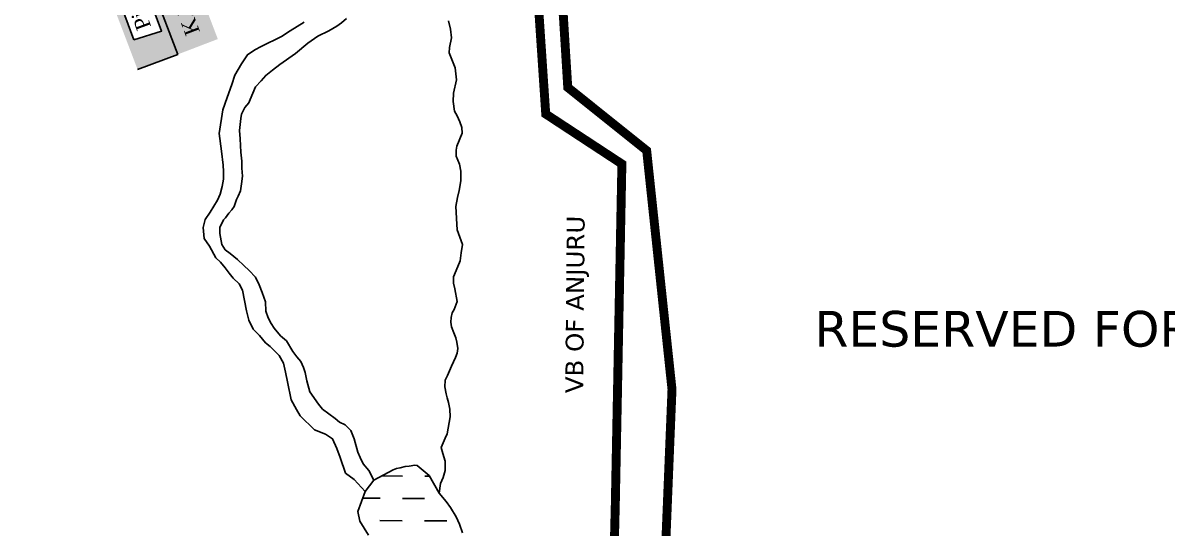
# Model space of a CAD drawing. Header units: inches. Extents: x 360616 to 379062, y 1506291 to 1520405.
# Drawn here: x 369164 to 370448, y 1509570 to 1510136 of the extents above; entities that cross this region are included whole.
import ezdxf

# ---------------------------------------------------------------- set-up
doc = ezdxf.new("R2010")
doc.units = ezdxf.units.IN
doc.header["$MEASUREMENT"] = 0
doc.linetypes.add('ACAD_ISO03W100', pattern=[30, 12, -18])
doc.linetypes.add('BORDER', pattern=[1.75, 0.5, -0.25, 0.5, -0.25, 0, -0.25])
for name, color, linetype in [('Steems', 4, 'Continuous'), ('WATER_BODY', 4, 'Continuous'), ('ZSTU', 7, 'Continuous'), ('ZTEXT', 7, 'Continuous')]:
    doc.layers.add(name, color=color, linetype=linetype)
doc.layers.add('VILL_BOUNDARY', color=6, linetype='BORDER', lineweight=30)
doc.styles.add('5mm', font='TIMES.TTF', dxfattribs={"height": 3})
doc.styles.get("Standard").update_dxf_attribs({"font": 'verdana.TTF'})

# ---------------------------------------------------------------- blocks, each defined once
blk = doc.blocks.new('TTTT')
at = {"layer": 'ZSTU'}
h = blk.add_hatch(color=252, dxfattribs=at)
h.set_gradient(color1=(167, 88, 159), color2=(127, 67, 121), one_color=1, tint=0.38, name='CYLINDER')
h.paths.add_polyline_path([(369347.3, 1510107.7), (369392.2, 1510124.9), (369332.2, 1510282.3), (369287.3, 1510265.1)])
h.paths.add_polyline_path([(369378.3, 1510130.7), (369325.4, 1510269.8), (369301.3, 1510260.7), (369354.2, 1510121.6)], flags=24)
h = blk.add_hatch(color=135, dxfattribs=at)
h.set_gradient(color1=(141, 177, 78), color2=(107, 135, 59), one_color=1, tint=0.38, name='CYLINDER')
h.paths.add_polyline_path([(369297.9, 1510124), (369329.1, 1510133.8), (369292.7, 1510231.3), (369262.5, 1510220.4)], flags=16)
h.paths.add_polyline_path([(369242.3, 1510248), (369302.3, 1510090.6), (369347.3, 1510107.7), (369287.3, 1510265.1)])
for points in [[(369302.3, 1510090.6), (369347.3, 1510107.7), (369287.3, 1510265.1), (369242.3, 1510248)], [(369287.3, 1510265.1), (369347.3, 1510107.7)], [(369297.9, 1510124), (369329.1, 1510133.8), (369292.7, 1510231.3), (369262.5, 1510220.4), (369297.9, 1510124)]]:
    blk.add_lwpolyline(points, dxfattribs=at)
at = {"layer": 'ZSTU', "style": '5mm'}
for s, height, rotation, p in [('K.M: 96.550', 16.843, 110.8089, (369372.4, 1510133.1)), ('Pipe U.T', 16.84, 110.4472, (369317.7, 1510138.8))]:
    blk.add_text(s, height=height, rotation=rotation, dxfattribs=at).set_placement(p)

msp = doc.modelspace()

# ---------------------------------------------------------------- hatches: boundary and pattern name
at = {"layer": 'WATER_BODY'}
h = msp.add_hatch(dxfattribs=at)
h.set_pattern_fill('DASH', color=256, scale=200, angle=359.63535, style=0)
h.paths.add_polyline_path([(368870.2, 1508640.5), (368887.4, 1508694.1), (368893.8, 1508728.9), (368897.1, 1508762.5), (368895.9, 1508794.1), (368891.6, 1508823.4), (368886.4, 1508841.4), (368875.9, 1508865.2), (368859.8, 1508892.9), (368847.3, 1508914.6), (368834.8, 1508931), (368815.9, 1508951.5), (368795.7, 1508970.3), (368774.1, 1508990.7), (368751.9, 1509014.9), (368728.7, 1509043.2), (368716.7, 1509065.3), (368690, 1509104.1), (368669.2, 1509134.4), (368650.9, 1509153.4), (368628.6, 1509181.8), (368595.8, 1509224.4), (368563.2, 1509275.3), (368538.7, 1509322.9), (368522.2, 1509359.4), (368507.3, 1509394.2), (368498.5, 1509430.4), (368493.1, 1509457.4), (368484.6, 1509504.5), (368473.7, 1509556.2), (368468.1, 1509585.2), (368457.9, 1509613.1), (368438.5, 1509647.8), (368419.2, 1509670.4), (368397, 1509685.4), (368378.7, 1509695.3), (368345.9, 1509708.1), (368320.8, 1509713.8), (368286.2, 1509712.6), (368236, 1509711.5), (368190.5, 1509704.2), (368116.5, 1509684.7), (368051.7, 1509667.2), (368032, 1509660), (368015.9, 1509647.5), (368006.5, 1509638.9), (368003.1, 1509634), (368000.4, 1509627.9), (367999.5, 1509623.2), (367999.6, 1509618.1), (368001.2, 1509612.6), (368004.9, 1509607.7), (368013.4, 1509597.8), (368029.4, 1509583.6), (368043.3, 1509572.4), (368052.1, 1509564.7), (368060.8, 1509553.6), (368067.6, 1509541.4), (368074.4, 1509530.2), (368080.1, 1509519.7), (368084, 1509509.8), (368086.9, 1509498.5), (368092.6, 1509470.3), (368094.6, 1509461.3), (368100.4, 1509447.7), (368109, 1509430), (368114.1, 1509417.5), (368122.3, 1509405.4), (368130.4, 1509392.6), (368138.7, 1509378.5), (368145.3, 1509365.8), (368150.3, 1509354.9), (368156, 1509339.1), (368161.4, 1509322.8), (368166.7, 1509305.8), (368174.4, 1509281.1), (368177.6, 1509268), (368179.9, 1509255.7), (368185.6, 1509232), (368189.1, 1509218.2), (368195.4, 1509197), (368198.8, 1509185.8), (368207.8, 1509153), (368217.7, 1509118.2), (368227.5, 1509090.5), (368245.9, 1509037.8), (368259.2, 1509008.2), (368268.3, 1508991.2), (368287.2, 1508963.5), (368304.7, 1508945.6), (368322, 1508929.2), (368332.8, 1508916.3), (368341.7, 1508904.9), (368347.3, 1508896.1), (368351.7, 1508886.7), (368360.7, 1508866.8), (368365.3, 1508853.5), (368368.5, 1508842.3), (368372.4, 1508823.4), (368374.1, 1508812.6), (368375.5, 1508796.7), (368376.3, 1508785.9), (368377.6, 1508777.4), (368381.7, 1508763.8), (368385.6, 1508754.1), (368388.7, 1508748.5), (368396.6, 1508737.4), (368403.2, 1508729), (368415.8, 1508718.1), (368428.8, 1508706.1), (368441.8, 1508695.4), (368454.6, 1508688.3), (368470.1, 1508677.9), (368482.4, 1508673.5), (368494.1, 1508669.6), (368508.3, 1508664.4), (368519.6, 1508658.7), (368566.6, 1508638.8), (368594.8, 1508625.2), (368620.9, 1508613.5), (368647, 1508600.8), (368667.3, 1508588), (368673.8, 1508583), (368679.4, 1508578.1), (368683.9, 1508571.4), (368688.1, 1508563.7), (368696.6, 1508549.3), (368701.7, 1508538.4), (368705.7, 1508528), (368707.7, 1508516.2), (368710.9, 1508498.6), (368713.9, 1508476.6), (368718.3, 1508460), (368722.1, 1508448.5), (368727.9, 1508433.4), (368731.5, 1508426.4), (368735.5, 1508422.1), (368741.9, 1508418.7), (368748.3, 1508416.2), (368753.9, 1508415.6), (368763.6, 1508416.2), (368770.3, 1508418.9), (368779.3, 1508424.6), (368790.8, 1508433.5), (368804.2, 1508445.8), (368817.6, 1508459.2), (368825.4, 1508468.3), (368832.8, 1508481.4), (368838.3, 1508491.2), (368844.4, 1508504), (368848.5, 1508524.7), (368851.3, 1508546.5), (368853.5, 1508567.4), (368856.1, 1508586.5), (368861.4, 1508607.6)])
h.paths.add_polyline_path([(369377.5, 1506977.6), (369386.2, 1506977.4), (369394.8, 1506974.2), (369402.1, 1506970.1), (369405.1, 1506965.7), (369407.8, 1506960.6), (369412.7, 1506949), (369415.3, 1506938.6), (369415.1, 1506926.5), (369413.8, 1506911.6), (369412.3, 1506901.4), (369410.8, 1506891.3), (369407.3, 1506884.7), (369403.7, 1506878.9), (369397.8, 1506876.7), (369388.2, 1506874.5), (369380.4, 1506874.4), (369373.6, 1506874.6), (369365.1, 1506877.7), (369359.8, 1506881.1), (369354, 1506889.3), (369352.2, 1506897.9), (369352.3, 1506910.8), (369354.8, 1506926.9), (369356.7, 1506944.3), (369360.5, 1506955.8), (369366.2, 1506967.1), (369369.5, 1506971.4)])
h.paths.add_polyline_path([(369593.7, 1509520.8), (369605.7, 1509516.8), (369623.2, 1509518.9), (369632.3, 1509521.3), (369648.6, 1509530.8), (369657, 1509542.1), (369659.8, 1509554.2), (369657.6, 1509564.8), (369654.3, 1509574.5), (369650.6, 1509582.9), (369644.2, 1509593.4), (369639.2, 1509599.8), (369631.4, 1509609.4), (369620.1, 1509628.9), (369606.8, 1509640.4), (369604, 1509640.5), (369597.8, 1509639.7), (369593.2, 1509639), (369587.6, 1509637.8), (369583.6, 1509637), (369579.9, 1509635.4), (369558.1, 1509624), (369548.4, 1509611.2), (369540.1, 1509588.8), (369542.2, 1509577.9), (369552.1, 1509562.2), (369557.8, 1509548.2), (369571.3, 1509533.1), (369584.9, 1509525)])

# ---------------------------------------------------------------- linework, layer by layer
at = {"layer": 'Steems'}
for points in [[(369558.1, 1509624), (369552.4, 1509634.8), (369546, 1509642.2), (369542.9, 1509649.1), (369540.3, 1509655.4), (369536.2, 1509670.3), (369532.2, 1509679.6), (369526, 1509686), (369519.7, 1509689), (369514.8, 1509692.8), (369500.6, 1509703.6), (369496.1, 1509709.2), (369486.2, 1509722.9), (369482.8, 1509735.3), (369481, 1509744.4), (369479.2, 1509750.1), (369476.3, 1509757), (369471.8, 1509762.1), (369467.4, 1509767.9), (369460, 1509779.9), (369453.4, 1509785.8), (369446.3, 1509794.2), (369443.1, 1509799.3), (369439.6, 1509806), (369437.1, 1509813.4), (369436.6, 1509823.6), (369432.7, 1509834.1), (369429.4, 1509842.7), (369425.3, 1509851.3), (369418.2, 1509858.8), (369412.2, 1509864.5), (369405.2, 1509871.2), (369396.9, 1509877.9), (369391.3, 1509882.2), (369387.5, 1509888.1), (369385.2, 1509900.5), (369385.5, 1509906.9), (369389.5, 1509915.8), (369391.7, 1509917.8), (369395.3, 1509923), (369398.9, 1509927), (369401.5, 1509930.8), (369404.1, 1509938.5), (369405.8, 1509942.3), (369408.6, 1509948.3), (369409.8, 1509955.9), (369410.8, 1509964.8), (369410.2, 1509973.7), (369410.1, 1509981.6), (369409, 1509991.7), (369408.1, 1510006.3), (369407.3, 1510015.7), (369408.9, 1510029.4), (369409.5, 1510034), (369413.4, 1510041.5), (369417.9, 1510046.7), (369419.2, 1510050.4), (369425.5, 1510064.9), (369431.6, 1510071.4), (369436.8, 1510077.6), (369444.5, 1510083.3), (369452.8, 1510089.8), (369470.2, 1510102.2), (369484.2, 1510113.8), (369495.1, 1510121.6), (369507.5, 1510127.5), (369516.4, 1510132.6), (369522, 1510136.4), (369527.4, 1510141.3)], [(369631.4, 1509609.4), (369632.9, 1509620.1), (369635.8, 1509626.8), (369638, 1509634.6), (369638.2, 1509645.1), (369635.5, 1509653.6), (369633.5, 1509660.4), (369638.1, 1509671), (369640.4, 1509675.7), (369643.7, 1509694.7), (369643.2, 1509703.3), (369641.9, 1509710.8), (369640.4, 1509716.3), (369639.2, 1509720.5), (369637.8, 1509728.3), (369638.2, 1509736), (369640.7, 1509741.3), (369645.3, 1509751.8), (369649.8, 1509761.4), (369651.5, 1509766.2), (369652.3, 1509771.5), (369651.2, 1509778.6), (369649.9, 1509783.5), (369647.7, 1509789), (369645.2, 1509795.6), (369644.6, 1509800.9), (369644.8, 1509806.1), (369645.8, 1509811.6), (369648, 1509815.1), (369651.4, 1509824.3), (369649, 1509838.3), (369647.4, 1509844.6), (369647.4, 1509851.9), (369650.6, 1509858.9), (369654.9, 1509869.6), (369656.1, 1509878.8), (369657.4, 1509888), (369651.6, 1509904.3), (369651.3, 1509910.8), (369650.2, 1509930.5), (369652, 1509940.7), (369653.9, 1509948.4), (369655.6, 1509959.5), (369655.7, 1509970.3), (369654, 1509977.9), (369650.6, 1509987), (369650.6, 1509993.8), (369651.2, 1509998.3), (369657.1, 1510012.7), (369656.6, 1510019.1), (369654.7, 1510025.4), (369651.5, 1510032.4), (369648.5, 1510037.3), (369647.2, 1510048.2), (369647.5, 1510057.6), (369650.7, 1510072.5), (369649.4, 1510085.9), (369642.5, 1510102.9), (369642.9, 1510108.8), (369645.1, 1510119.6), (369644.1, 1510129.4), (369642, 1510138.7)], [(369548.4, 1509611.2), (369536.1, 1509624.5), (369526.3, 1509631.8), (369520.5, 1509649.1), (369516.6, 1509659.2), (369511.8, 1509670.2), (369503.8, 1509675.5), (369491.6, 1509680.4), (369475.5, 1509695.9), (369471.3, 1509703.2), (369465.5, 1509713.8), (369461.2, 1509733.9), (369459, 1509744.8), (369456.6, 1509755), (369451.9, 1509763.5), (369442, 1509773.5), (369436.4, 1509777.8), (369429.7, 1509786.1), (369422.7, 1509793.2), (369417.9, 1509803.3), (369415.3, 1509813.6), (369410.7, 1509836.8), (369406.9, 1509843.8), (369400.2, 1509850.2), (369395.7, 1509855.8), (369391.3, 1509861.9), (369386, 1509868.1), (369381, 1509873.1), (369373.8, 1509886.2), (369367.9, 1509894.7), (369366.5, 1509907.1), (369368.9, 1509916.2), (369374.4, 1509924.2), (369382.7, 1509937.9), (369385.6, 1509944.3), (369387.9, 1509953.2), (369389.5, 1509961.2), (369389.4, 1509969.8), (369389.2, 1509977), (369387.4, 1509992.6), (369384.5, 1510012.6), (369388.7, 1510038.8), (369393.7, 1510052.8), (369398.7, 1510067.4), (369402.2, 1510078), (369409.6, 1510090.7), (369416.3, 1510100.8), (369424.8, 1510106.4), (369431.9, 1510110.1), (369454.5, 1510121.2), (369464.2, 1510127.4), (369479.8, 1510137.3)], [(369657.6, 1509564.8), (369654.3, 1509574.5), (369650.6, 1509582.9), (369644.2, 1509593.4), (369639.2, 1509599.8), (369631.4, 1509609.4), (369620.1, 1509628.9), (369606.8, 1509640.4), (369604, 1509640.5), (369597.8, 1509639.7), (369593.2, 1509639), (369587.6, 1509637.8), (369583.6, 1509637), (369579.9, 1509635.4), (369558.1, 1509624), (369548.4, 1509611.2), (369540.1, 1509588.8), (369542.2, 1509577.9), (369552.1, 1509562.2)]]:
    msp.add_lwpolyline(points, dxfattribs=at)
at = {"layer": 'VILL_BOUNDARY', "linetype": 'ACAD_ISO03W100', "lineweight": -2, "ltscale": 3, "const_width": 10}
msp.add_lwpolyline([(369070.7, 1511103.1), (369197.9, 1511043.1), (369242.8, 1511012.7), (369311.4, 1510937.7), (369394.1, 1510819.2), (369446.4, 1510819), (369475.7, 1510819.5), (369570, 1510822.4), (369581.1, 1510822.9), (369597.9, 1510822.4), (369623.1, 1510623.9), (369661.7, 1510425.4), (369726.8, 1510392.7), (369750.9, 1510034.3), (369836.3, 1509978.3), (369828.9, 1509595.7), (369815.6, 1509063.7)], dxfattribs=at)
at = {"layer": 'ZSTU', "color": 3, "const_width": 10}
msp.add_lwpolyline([(376825.5, 1509000.9), (376103.9, 1508977.9), (375430.8, 1508960), (375407.1, 1509348.1), (375387.2, 1509510.5), (374110.8, 1509506.5), (373948.9, 1509473.6), (373930.2, 1507860), (371102.7, 1507759.1), (370977.9, 1508165.3), (370918.6, 1508199.8), (369965.6, 1507931.2), (369935.8, 1508710.9), (369866.1, 1509073.9), (369892.5, 1509725.6), (369864.1, 1509993.3), (369775.6, 1510064.1), (369770.6, 1510145), (369727, 1510390)], dxfattribs=at)

# ---------------------------------------------------------------- block references
at = {"layer": 'ZSTU', "color": 6}
msp.add_blockref('TTTT', (-9.1, -6.6), dxfattribs=at)

# ---------------------------------------------------------------- texts
at = {"layer": 'ZTEXT', "color": 5, "ltscale": 2}
msp.add_text('VB OF ANJURU', height=20, rotation=89.5095, dxfattribs=at).set_placement((369792.8, 1509721.2))
at = {"layer": 'ZTEXT', "color": 3, "ltscale": 2, "insert": (370052.2, 1509813.6), "char_height": 40, "attachment_point": 1}
msp.add_mtext('RESERVED FOREST', dxfattribs=at)

doc.saveas('drawing.dxf')
